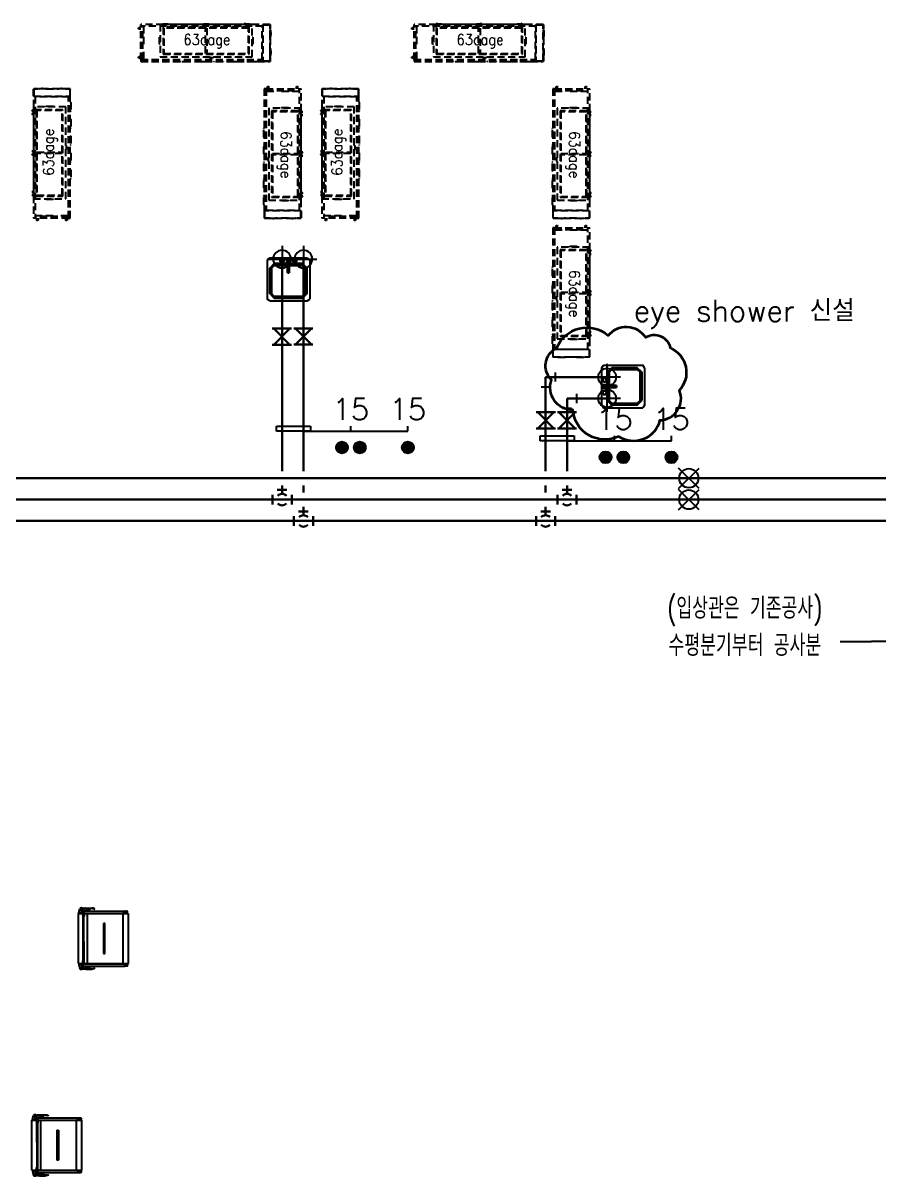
# Model space of a CAD drawing. Header units: millimetres. Extents: x 98929 to 11941380, y 952 to 54154.
# Drawn here: x 249030 to 261045, y 36515 to 52696 of the extents above; entities that cross this region are included whole.
import ezdxf
from ezdxf.enums import TextEntityAlignment as Align

# ---------------------------------------------------------------- set-up
doc = ezdxf.new("R2010")
doc.units = ezdxf.units.MM
for name, pattern in [('DASHED', [0.75, 0.5, -0.25]), ('HIDDEN', [0.375, 0.25, -0.125]), ('PHANTOM', [63.5, 31.75, -6.35, 6.35, -6.35, 6.35, -6.35])]:
    doc.linetypes.add(name, pattern=pattern)
for name, color, linetype, lineweight in [('-급수', 3, 'Continuous', 30), ('-급탕', 2, 'Continuous', 30), ('-환탕', 4, 'Continuous', 30)]:
    doc.layers.add(name, color=color, linetype=linetype, lineweight=lineweight)
for name, color, linetype in [('1', 1, 'Continuous'), ('5TXT', 7, 'Continuous'), ('ex', 1, 'Continuous'), ('IVC-SPF', 1, 'Continuous'), ('pipe', 3, 'Continuous'), ('VENT', 7, 'HIDDEN'), ('Y', 2, 'Continuous'), ('빌트인', 8, 'Continuous')]:
    doc.layers.add(name, color=color, linetype=linetype)
doc.styles.add('굴림', font='simple.shx', dxfattribs={"bigfont": 'whgtxt.shx'})
doc.styles.add('으뜸체', font='simplex.shx', dxfattribs={"bigfont": 'whgtxt.shx'})

# ---------------------------------------------------------------- blocks, each defined once
blk = doc.blocks.new('SINK2')
at = {"layer": '빌트인'}
for p, q in [((-262, 600), (-300, 575)), ((-300, 25), (-300, 575)), ((-262, 600), (262, 600)), ((-198, 562), (-262, 498)), ((-262, 498), (-198, 562)), ((-262, 498), (-262, 140)), ((-262, 498), (-262, 140)), ((-236, 498), (-262, 498)), ((-236, 498), (-262, 498)), ((-236, 498), (-198, 536)), ((-198, 536), (-236, 498)), ((-236, 140), (-236, 498)), ((-236, 140), (-236, 498)), ((198, 562), (-198, 562)), ((-198, 562), (198, 562)), ((-198, 536), (-198, 562)), ((-198, 536), (-198, 562)), ((-198, 536), (198, 536)), ((198, 536), (-198, 536)), ((262, 498), (198, 562)), ((198, 562), (198, 536)), ((262, 498), (198, 562)), ((198, 536), (198, 562)), ((236, 498), (198, 536)), ((198, 536), (236, 498)), ((236, 140), (236, 498)), ((236, 498), (262, 498)), ((236, 140), (236, 498)), ((236, 498), (262, 498)), ((262, 600), (300, 575)), ((262, 498), (262, 140)), ((262, 498), (262, 140)), ((300, 25), (300, 575)), ((-13, 204), (-13, 89)), ((13, 204), (-13, 204)), ((-13, 204), (-13, 102)), ((13, 204), (-13, 204)), ((-13, 204), (13, 204)), ((13, 204), (-13, 204)), ((-13, 204), (-13, 102)), ((-13, 89), (-13, 204)), ((13, 89), (13, 204)), ((13, 102), (13, 204)), ((13, 204), (13, 102)), ((13, 89), (13, 204)), ((-262, 0), (-300, 25)), ((-262, 140), (-198, 76)), ((-262, 140), (-236, 140)), ((-198, 76), (-262, 140)), ((-262, 140), (-236, 140)), ((262, 0), (-262, 0)), ((-198, 102), (-236, 140)), ((-236, 140), (-198, 102)), ((198, 102), (-198, 102)), ((-198, 102), (198, 102)), ((-198, 76), (-198, 102)), ((-198, 102), (-198, 76)), ((-198, 76), (198, 76)), ((198, 76), (-198, 76)), ((-114, 45), (-115, 38)), ((-115, 38), (-114, 45)), ((-114, 45), (-115, 38)), ((-115, 38), (-114, 45)), ((-115, 38), (-114, 32)), ((-114, 32), (-115, 38)), ((-115, 38), (-114, 32)), ((-114, 32), (-115, 38)), ((-111, 51), (-114, 45)), ((-114, 45), (-111, 51)), ((-111, 51), (-114, 45)), ((-114, 45), (-111, 51)), ((-114, 32), (-111, 25)), ((-111, 25), (-114, 32)), ((-114, 32), (-111, 25)), ((-111, 25), (-114, 32)), ((-107, 56), (-111, 51)), ((-111, 51), (-107, 56)), ((-107, 56), (-111, 51)), ((-111, 51), (-107, 56)), ((-111, 25), (-107, 20)), ((-107, 20), (-111, 25)), ((-111, 25), (-107, 20)), ((-107, 20), (-111, 25)), ((-102, 60), (-107, 56)), ((-107, 56), (-102, 60)), ((-102, 60), (-107, 56)), ((-107, 56), (-102, 60)), ((-107, 20), (-102, 16)), ((-102, 16), (-107, 20)), ((-107, 20), (-102, 16)), ((-102, 16), (-107, 20)), ((-96, 63), (-102, 60)), ((-102, 60), (-96, 63)), ((-96, 63), (-102, 60)), ((-102, 60), (-96, 63)), ((-102, 16), (-96, 14)), ((-96, 14), (-102, 16)), ((-102, 16), (-96, 14)), ((-96, 14), (-102, 16)), ((-89, 64), (-96, 63)), ((-96, 63), (-89, 64)), ((-89, 64), (-96, 63)), ((-96, 63), (-89, 64)), ((-96, 14), (-89, 13)), ((-89, 13), (-96, 14)), ((-96, 14), (-89, 13)), ((-89, 13), (-96, 14)), ((-82, 63), (-89, 64)), ((-82, 63), (-89, 64)), ((-89, 64), (-82, 63)), ((-82, 63), (-89, 64)), ((-89, 13), (-82, 14)), ((-82, 14), (-89, 13)), ((-89, 13), (-82, 14)), ((-82, 14), (-89, 13)), ((-76, 60), (-82, 63)), ((-82, 63), (-76, 60)), ((-76, 60), (-82, 63)), ((-82, 63), (-76, 60)), ((-82, 14), (-76, 16)), ((-76, 16), (-82, 14)), ((-82, 14), (-76, 16)), ((-76, 16), (-82, 14)), ((-71, 56), (-76, 60)), ((-76, 60), (-71, 56)), ((-71, 56), (-76, 60)), ((-76, 60), (-71, 56)), ((-76, 16), (-71, 20)), ((-71, 20), (-76, 16)), ((-76, 16), (-71, 20)), ((-71, 20), (-76, 16)), ((-67, 51), (-71, 56)), ((-71, 56), (-67, 51)), ((-67, 51), (-71, 56)), ((-71, 56), (-67, 51)), ((-71, 20), (-67, 25)), ((-67, 25), (-71, 20)), ((-71, 20), (-67, 25)), ((-67, 25), (-71, 20)), ((-64, 45), (-67, 51)), ((-67, 51), (-64, 45)), ((-64, 45), (-67, 51)), ((-67, 51), (-64, 45)), ((-67, 25), (-64, 32)), ((-64, 32), (-67, 25)), ((-67, 25), (-64, 32)), ((-64, 32), (-67, 25)), ((-64, 38), (-64, 45)), ((-64, 45), (-64, 38)), ((-64, 38), (-64, 45)), ((-64, 45), (-64, 38)), ((-64, 32), (-64, 38)), ((-64, 38), (-64, 32)), ((-64, 32), (-64, 38)), ((-64, 38), (-64, 32)), ((-13, 64), (-25, 76)), ((-25, 76), (25, 76)), ((-25, 76), (-13, 64)), ((-25, 13), (-25, 76)), ((-13, 25), (-25, 13)), ((-13, 25), (-25, 13)), ((25, 13), (-25, 13)), ((13, 102), (-13, 102)), ((-13, 102), (13, 102)), ((-13, 64), (-13, 102)), ((-13, 102), (-13, 89)), ((-13, 102), (-13, 89)), ((-13, 64), (-13, 102)), ((-13, 89), (13, 89)), ((-13, 89), (13, 89)), ((-13, 25), (-13, 89)), ((-13, 89), (-13, 25)), ((13, 64), (-13, 64)), ((13, 64), (-13, 64)), ((-13, 25), (-13, 64)), ((13, 25), (-13, 25)), ((13, 25), (-13, 25)), ((13, 102), (13, 64)), ((13, 89), (13, 102)), ((13, 102), (13, 64)), ((13, 102), (13, 89)), ((13, 89), (13, 25)), ((13, 89), (13, 25)), ((25, 76), (13, 64)), ((13, 64), (25, 76)), ((13, 25), (13, 64)), ((13, 25), (25, 13)), ((13, 25), (25, 13)), ((25, 76), (25, 13)), ((67, 51), (64, 45)), ((64, 45), (67, 51)), ((67, 51), (64, 45)), ((64, 45), (67, 51)), ((64, 38), (64, 45)), ((64, 45), (64, 38)), ((64, 38), (64, 45)), ((64, 45), (64, 38)), ((64, 38), (64, 32)), ((64, 32), (64, 38)), ((64, 38), (64, 32)), ((64, 32), (64, 38)), ((64, 32), (67, 25)), ((67, 25), (64, 32)), ((64, 32), (67, 25)), ((67, 25), (64, 32)), ((71, 56), (67, 51)), ((67, 51), (71, 56)), ((71, 56), (67, 51)), ((67, 51), (71, 56)), ((67, 25), (71, 20)), ((71, 20), (67, 25)), ((67, 25), (71, 20)), ((71, 20), (67, 25)), ((76, 60), (71, 56)), ((71, 56), (76, 60)), ((76, 60), (71, 56)), ((71, 56), (76, 60)), ((71, 20), (76, 16)), ((76, 16), (71, 20)), ((71, 20), (76, 16)), ((76, 16), (71, 20)), ((82, 63), (76, 60)), ((76, 60), (82, 63)), ((82, 63), (76, 60)), ((76, 60), (82, 63)), ((76, 16), (82, 14)), ((82, 14), (76, 16)), ((76, 16), (82, 14)), ((82, 14), (76, 16)), ((89, 64), (82, 63)), ((82, 63), (89, 64)), ((89, 64), (82, 63)), ((82, 63), (89, 64)), ((82, 14), (89, 13)), ((89, 13), (82, 14)), ((82, 14), (89, 13)), ((89, 13), (82, 14)), ((96, 63), (89, 64)), ((89, 64), (96, 63)), ((96, 63), (89, 64)), ((89, 64), (96, 63)), ((89, 13), (96, 14)), ((96, 14), (89, 13)), ((89, 13), (96, 14)), ((96, 14), (89, 13)), ((102, 60), (96, 63)), ((96, 63), (102, 60)), ((102, 60), (96, 63)), ((96, 63), (102, 60)), ((96, 14), (102, 16)), ((102, 16), (96, 14)), ((96, 14), (102, 16)), ((102, 16), (96, 14)), ((107, 56), (102, 60)), ((102, 60), (107, 56)), ((107, 56), (102, 60)), ((102, 60), (107, 56)), ((102, 16), (107, 20)), ((107, 20), (102, 16)), ((102, 16), (107, 20)), ((107, 20), (102, 16)), ((111, 51), (107, 56)), ((107, 56), (111, 51)), ((111, 51), (107, 56)), ((107, 56), (111, 51)), ((107, 20), (111, 25)), ((111, 25), (107, 20)), ((107, 20), (111, 25)), ((111, 25), (107, 20)), ((114, 45), (111, 51)), ((111, 51), (114, 45)), ((114, 45), (111, 51)), ((111, 51), (114, 45)), ((111, 25), (114, 32)), ((114, 32), (111, 25)), ((111, 25), (114, 32)), ((114, 32), (111, 25)), ((115, 38), (114, 45)), ((114, 45), (115, 38)), ((115, 38), (114, 45)), ((114, 45), (115, 38)), ((114, 32), (115, 38)), ((115, 38), (114, 32)), ((114, 32), (115, 38)), ((115, 38), (114, 32)), ((198, 76), (262, 140)), ((236, 140), (198, 102)), ((262, 140), (198, 76)), ((198, 102), (236, 140)), ((198, 102), (198, 76)), ((198, 102), (198, 76)), ((262, 140), (236, 140)), ((236, 140), (262, 140)), ((262, 0), (300, 25))]:
    blk.add_line(p, q, dxfattribs=at)
blk = doc.blocks.new('IVC-S70')
at = {"layer": '빌트인', "linetype": 'DASHED', "ltscale": 200}
for p, q in [((-909, 221), (-908, 221)), ((-909, 221), (-909, 161)), ((-908, 222), (-907, 222)), ((-908, -285), (-908, 222)), ((-907, 222), (-908, 222)), ((-907, 228), (905, 228)), ((-907, 225), (-907, 228)), ((-907, 225), (-907, 222)), ((-805, 225), (-907, 225)), ((-907, 223), (-806, 223)), ((-907, 223), (-907, 222)), ((-907, 222), (-907, 222)), ((-809, 222), (-905, 222)), ((-807, 225), (-807, 223)), ((-806, 223), (-806, 222)), ((-806, 222), (-805, 222)), ((-805, 222), (-806, 222)), ((-805, 222), (-805, 225)), ((-805, 222), (-805, -285)), ((-805, 202), (905, 202)), ((-797, -265), (-797, 202)), ((-655, 228), (635, 228)), ((-655, -228), (-655, 228)), ((-615, -188), (-615, 188)), ((-615, 188), (595, 188)), ((-605, 248), (-603, 248)), ((-605, 228), (-605, 248)), ((-555, 228), (-605, 228)), ((-605, -178), (-605, 178)), ((-605, 178), (585, 178)), ((-603, 248), (-603, 230)), ((-603, 230), (-557, 230)), ((-557, 248), (-555, 248)), ((-557, 230), (-557, 248)), ((-555, 248), (-555, 228)), ((-35, 248), (-33, 248)), ((-35, 228), (-35, 248)), ((15, 228), (-35, 228)), ((-33, 248), (-33, 230)), ((-33, 230), (13, 230)), ((-20, 178), (-20, -178)), ((0, -178), (0, 178)), ((13, 248), (15, 248)), ((13, 230), (13, 248)), ((15, 248), (15, 228)), ((535, 248), (537, 248)), ((535, 228), (535, 248)), ((585, 228), (535, 228)), ((537, 248), (537, 230)), ((537, 230), (583, 230)), ((583, 230), (583, 248)), ((583, 248), (585, 248)), ((585, 248), (585, 228)), ((585, 178), (585, -178)), ((595, 188), (595, -188)), ((635, 228), (635, -228)), ((870, 202), (870, -55)), ((880, -265), (880, 202)), ((905, 202), (905, 228)), ((905, -265), (905, 202)), ((905, 182), (933, 182)), ((938, 167), (938, 177)), ((-910, 44), (-910, 161)), ((-908, 161), (-910, 161)), ((-910, 54), (-910, 151)), ((-910, 151), (-910, 151)), ((-910, 54), (-910, 54)), ((-910, 44), (-908, 44)), ((-909, 44), (-909, -132)), ((-665, 51), (-665, -51)), ((-655, 51), (-665, 51)), ((645, 51), (635, 51)), ((645, -51), (645, 51)), ((905, 162), (933, 162)), ((-910, -221), (-910, -104)), ((-908, -104), (-910, -104)), ((-910, -211), (-910, -114)), ((-910, -114), (-910, -114)), ((-665, -51), (-655, -51)), ((635, -51), (645, -51)), ((870, -157), (870, -265)), ((-910, -211), (-910, -211)), ((-910, -221), (-908, -221)), ((-909, -221), (-909, -286)), ((-909, -286), (-908, -286)), ((-908, -285), (-907, -285)), ((-908, -285), (-908, -286)), ((-908, -287), (-908, -286)), ((-908, -286), (-907, -286)), ((-908, -287), (-907, -287)), ((-907, -286), (-907, -285)), ((-907, -286), (-907, -286)), ((-907, -286), (-907, -288)), ((-905, -286), (-907, -286)), ((-907, -288), (-907, -291)), ((-805, -288), (-907, -288)), ((-580, -291), (-907, -291)), ((-905, -286), (-809, -286)), ((-806, -286), (-809, -286)), ((-807, -286), (-807, -288)), ((-806, -286), (-806, -285)), ((-805, -285), (-806, -285)), ((-806, -286), (-806, -285)), ((-806, -286), (-805, -286)), ((-580, -265), (-805, -265)), ((-805, -285), (-805, -288)), ((-718, -296), (-600, -296)), ((-718, -296), (-600, -296)), ((-718, -296), (-599, -296)), ((-718, -296), (-599, -296)), ((635, -228), (-655, -228)), ((595, -188), (-615, -188)), ((585, -178), (-605, -178)), ((905, -265), (-580, -265)), ((905, -291), (-580, -291)), ((-481, -296), (-361, -296)), ((-481, -296), (-361, -296)), ((-244, -296), (-124, -296)), ((-244, -296), (-124, -296)), ((-113, -228), (-113, -238)), ((-56, -238), (-113, -238)), ((-56, -238), (-56, -228)), ((-6, -296), (113, -296)), ((-6, -296), (113, -296)), ((231, -296), (350, -296)), ((231, -296), (350, -296)), ((905, -225), (933, -225)), ((905, -245), (933, -245)), ((905, -265), (905, -291)), ((938, -240), (938, -230))]:
    blk.add_line(p, q, dxfattribs=at)
for centre, radius, start, end in [((-905, 220), 2, 147.4808, 154.9288), ((933, 177), 5, 0, 90), ((933, 167), 5, 270, 0), ((-905, -284), 2, 207.8925, 209.1843), ((-905, -284), 2, 222.132, 270), ((-718, -288), 7.5, 199.1756, 270), ((-718, -288), 7.4, 199.445, 270), ((-718, -288), 7.5, 199.1756, 270), ((-718, -288), 7.4, 199.445, 270), ((-599, -288), 7.5, 270, 340.8244), ((-599, -288), 7.4, 270, 340.555), ((-481, -288), 7.5, 199.1756, 270), ((-481, -288), 7.4, 199.445, 270), ((-361, -288), 7.5, 270, 340.8244), ((-361, -288), 7.4, 270, 340.555), ((-244, -288), 7.5, 199.1756, 270), ((-244, -288), 7.4, 199.445, 270), ((-124, -288), 7.5, 270, 340.8244), ((-124, -288), 7.4, 270, 340.555), ((-6, -288), 7.5, 199.1756, 270), ((-6, -288), 7.4, 199.445, 270), ((113, -288), 7.5, 270, 340.8244), ((113, -288), 7.4, 270, 340.555), ((231, -288), 7.5, 199.1756, 270), ((231, -288), 7.4, 199.445, 270), ((350, -288), 7.5, 270, 340.8244), ((350, -288), 7.4, 270, 340.555), ((933, -230), 5, 0, 90), ((933, -240), 5, 270, 0)]:
    blk.add_arc(centre, radius, start, end, dxfattribs=at)
for points, knots in [([(-906, 221), (-906, 221), (-907, 221), (-907, 221), (-907, 221), (-908, 221), (-908, 221), (-908, 221), (-908, 222), (-908, 222)], [0, 0, 0, 0, 0.25, 0.25, 0.5, 0.5, 0.75, 0.75, 1, 1, 1, 1]), ([(-907, 223), (-907, 223), (-907, 223), (-907, 222), (-907, 222), (-906, 222), (-906, 222), (-906, 221), (-906, 221), (-906, 221)], [0, 0, 0, 0, 0.25, 0.25, 0.5, 0.5, 0.75, 0.75, 1, 1, 1, 1]), ([(-907, 222), (-907, 222), (-907, 222), (-907, 222), (-907, 221), (-906, 221), (-906, 221), (-906, 221), (-906, 221), (-906, 221)], [0, 0, 0, 0, 0.25, 0.25, 0.5, 0.5, 0.75, 0.75, 1, 1, 1, 1]), ([(-807, 221), (-807, 221), (-807, 221), (-807, 222), (-807, 222), (-806, 222), (-806, 222), (-806, 223), (-806, 223), (-806, 223)], [0, 0, 0, 0, 0.25, 0.25, 0.5, 0.5, 0.75, 0.75, 1, 1, 1, 1]), ([(-807, 221), (-807, 221), (-807, 221), (-807, 221), (-807, 221), (-806, 221), (-806, 222), (-806, 222), (-806, 222), (-806, 222)], [0, 0, 0, 0, 0.25, 0.25, 0.5, 0.5, 0.75, 0.75, 1, 1, 1, 1]), ([(-806, 222), (-806, 222), (-806, 221), (-806, 221), (-806, 221), (-806, 221), (-807, 221), (-807, 221), (-807, 221), (-807, 221)], [0, 0, 0, 0, 0.25, 0.25, 0.5, 0.5, 0.75, 0.75, 1, 1, 1, 1]), ([(-805, 222), (-805, 222), (-805, 221), (-805, 221), (-805, 221), (-806, 221), (-806, 221), (-807, 221), (-807, 221), (-807, 221)], [0, 0, 0, 0, 0.25, 0.25, 0.5, 0.5, 0.75, 0.75, 1, 1, 1, 1]), ([(-910, 151), (-911, 150), (-912, 148), (-913, 144), (-915, 139), (-915, 133), (-916, 124), (-916, 114), (-917, 107), (-917, 102)], [0, 0, 0, 0, 0.06656, 0.148336, 0.245879, 0.367331, 0.543547, 0.754398, 1, 1, 1, 1]), ([(-917, 102), (-917, 97), (-916, 88), (-916, 76), (-915, 67), (-914, 61), (-913, 57), (-911, 55), (-911, 54), (-910, 54)], [0, 0, 0, 0, 0.306371, 0.556522, 0.750806, 0.848907, 0.923816, 0.967508, 1, 1, 1, 1]), ([(-910, -114), (-911, -115), (-912, -117), (-913, -121), (-915, -126), (-915, -132), (-916, -141), (-916, -151), (-917, -158), (-917, -163)], [0, 0, 0, 0, 0.06656, 0.148336, 0.245879, 0.367331, 0.543547, 0.754398, 1, 1, 1, 1]), ([(-917, -163), (-917, -168), (-916, -177), (-916, -190), (-915, -198), (-914, -204), (-913, -208), (-911, -210), (-911, -211), (-910, -211)], [0, 0, 0, 0, 0.306371, 0.556522, 0.750806, 0.848907, 0.923816, 0.967508, 1, 1, 1, 1]), ([(-908, -285), (-908, -284), (-908, -284), (-908, -284), (-908, -284), (-907, -284), (-907, -284), (-907, -284), (-906, -284), (-906, -284)], [0, 0, 0, 0, 0.25, 0.25, 0.5, 0.5, 0.75, 0.75, 1, 1, 1, 1]), ([(-907, -285), (-907, -285), (-907, -285), (-908, -285), (-908, -285), (-908, -285), (-908, -285), (-908, -285), (-908, -285), (-908, -286)], [0, 0, 0, 0, 0.25, 0.25, 0.5, 0.5, 0.75, 0.75, 1, 1, 1, 1]), ([(-908, -286), (-908, -286), (-908, -286), (-908, -285), (-908, -285), (-907, -285), (-907, -285), (-907, -285), (-907, -285), (-907, -285)], [0, 0, 0, 0, 0.25, 0.25, 0.5, 0.5, 0.75, 0.75, 1, 1, 1, 1]), ([(-906, -284), (-906, -284), (-906, -284), (-906, -284), (-906, -284), (-907, -284), (-907, -284), (-907, -285), (-907, -285), (-907, -285)], [0, 0, 0, 0, 0.25, 0.25, 0.5, 0.5, 0.75, 0.75, 1, 1, 1, 1]), ([(-906, -284), (-906, -284), (-906, -284), (-906, -285), (-906, -285), (-907, -285), (-907, -285), (-907, -286), (-907, -286), (-907, -286)], [0, 0, 0, 0, 0.25, 0.25, 0.5, 0.5, 0.75, 0.75, 1, 1, 1, 1]), ([(-907, -285), (-907, -284), (-907, -284), (-907, -284), (-907, -284), (-907, -284), (-907, -284), (-906, -284), (-906, -284), (-906, -284)], [0, 0, 0, 0, 0.25, 0.25, 0.5, 0.5, 0.75, 0.75, 1, 1, 1, 1]), ([(-806, -285), (-806, -285), (-806, -285), (-806, -284), (-806, -284), (-807, -284), (-807, -284), (-807, -284), (-807, -284), (-807, -284)], [0, 0, 0, 0, 0.25, 0.25, 0.5, 0.5, 0.75, 0.75, 1, 1, 1, 1]), ([(-806, -286), (-806, -286), (-806, -286), (-806, -285), (-806, -285), (-807, -285), (-807, -285), (-807, -284), (-807, -284), (-807, -284)], [0, 0, 0, 0, 0.25, 0.25, 0.5, 0.5, 0.75, 0.75, 1, 1, 1, 1]), ([(-807, -284), (-807, -284), (-807, -284), (-807, -284), (-806, -284), (-806, -284), (-806, -284), (-806, -284), (-806, -284), (-806, -285)], [0, 0, 0, 0, 0.25, 0.25, 0.5, 0.5, 0.75, 0.75, 1, 1, 1, 1]), ([(-807, -284), (-807, -284), (-807, -284), (-806, -284), (-806, -284), (-805, -284), (-805, -284), (-805, -284), (-805, -284), (-805, -285)], [0, 0, 0, 0, 0.25, 0.25, 0.5, 0.5, 0.75, 0.75, 1, 1, 1, 1])]:
    blk.add_open_spline(points, degree=3, knots=knots, dxfattribs=at)
blk = doc.blocks.new('pb03')
at = {"layer": '빌트인', "color": 1}
for p, q in [((-352, 350), (348, 350)), ((-352, 350), (-352, -350)), ((-346, 363), (-329, 424)), ((-346, 362), (-300, 362)), ((-346, 351), (-346, 362)), ((-346, 351), (-300, 351)), ((-338, 359), (-341, 362)), ((-338, 359), (-334, 359)), ((-338, 351), (-338, 359)), ((-336, 348), (-336, 365)), ((-334, 359), (-332, 362)), ((-334, 351), (-334, 359)), ((-323, 431), (-307, 431)), ((-318, 351), (-318, 362)), ((-311, 359), (-314, 362)), ((-311, 359), (-307, 359)), ((-311, 351), (-311, 359)), ((-309, 348), (-309, 365)), ((-307, 362), (-307, 431)), ((-307, 416), (-307, 430)), ((-307, 371), (-302, 371)), ((-307, 359), (-304, 362)), ((-307, 351), (-307, 359)), ((-306, 431), (-305, 431)), ((-306, 415), (-296, 415)), ((-304, 431), (-293, 424)), ((-302, 371), (-302, 415)), ((-300, 351), (-300, 362)), ((-286, 413), (-298, 413)), ((-298, 413), (-298, 409)), ((-289, 350), (-289, 312)), ((-289, 312), (-270, 350)), ((-289, 350), (-270, 312)), ((-286, 388), (-286, 416)), ((-286, 398), (-286, 398)), ((-286, 388), (-195, 388)), ((-286, 385), (300, 385)), ((-286, 353), (-286, 385)), ((-286, 385), (-286, 352)), ((-273, 367), (-286, 367)), ((-285, 358), (-286, 357)), ((-285, 358), (-286, 358)), ((-285, 352), (-286, 352)), ((-285, 365), (-275, 365)), ((-285, 351), (-285, 365)), ((-285, 363), (-285, 363)), ((-285, 361), (-285, 361)), ((-285, 357), (-285, 357)), ((-285, 354), (-285, 353)), ((-285, 354), (-285, 354)), ((-285, 354), (-285, 353)), ((-275, 351), (-285, 351)), ((-284, 351), (-285, 351)), ((-285, 351), (-285, 350)), ((-285, 351), (-285, 351)), ((-285, 350), (-266, 350)), ((-284, 363), (-284, 363)), ((-285, 360), (-285, 360)), ((-284, 355), (-284, 355)), ((-284, 351), (-284, 350)), ((-282, 365), (-283, 365)), ((-283, 365), (-283, 365)), ((-282, 360), (-283, 361)), ((-283, 361), (-283, 360)), ((-282, 360), (-283, 360)), ((-283, 360), (-283, 360)), ((-283, 353), (-283, 353)), ((-283, 351), (-283, 351)), ((-282, 364), (-282, 364)), ((-282, 360), (-282, 360)), ((-281, 365), (-281, 365)), ((-281, 363), (-281, 363)), ((-281, 360), (-281, 360)), ((-281, 357), (-281, 357)), ((-281, 357), (-281, 357)), ((-281, 355), (-281, 354)), ((-281, 355), (-281, 354)), ((-281, 355), (-281, 355)), ((-281, 354), (-281, 354)), ((-281, 351), (-281, 351)), ((-280, 364), (-280, 364)), ((-280, 364), (-280, 364)), ((-280, 364), (-280, 364)), ((-280, 364), (-280, 364)), ((-280, 361), (-280, 361)), ((-280, 358), (-280, 358)), ((-280, 354), (-280, 354)), ((-280, 352), (-280, 352)), ((-279, 361), (-279, 361)), ((-279, 357), (-279, 357)), ((-279, 357), (-279, 357)), ((-279, 357), (-279, 357)), ((-279, 355), (-279, 355)), ((-279, 310), (-279, 354)), ((-278, 360), (-278, 360)), ((-278, 354), (-278, 354)), ((-278, 351), (-278, 351)), ((-277, 426), (-204, 426)), ((-277, 357), (-277, 356)), ((-277, 357), (-277, 357)), ((-277, 357), (-277, 356)), ((-277, 357), (-277, 357)), ((-276, 365), (-276, 365)), ((-276, 364), (-276, 364)), ((-276, 364), (-276, 364)), ((-276, 361), (-276, 361)), ((-276, 361), (-276, 361)), ((-276, 358), (-276, 358)), ((-276, 355), (-276, 355)), ((-276, 351), (-276, 351)), ((-275, 365), (-275, 351)), ((-275, 363), (-275, 363)), ((-275, 363), (-275, 363)), ((-275, 358), (-275, 358)), ((-273, 352), (-273, 367)), ((-270, 350), (-270, 312)), ((-264, 396), (-217, 396)), ((-263, 352), (275, 352)), ((-258, 394), (-260, 396)), ((-258, 388), (-258, 394)), ((-258, 394), (-254, 394)), ((-256, 385), (-256, 398)), ((-254, 394), (-252, 396)), ((-254, 388), (-254, 394)), ((-246, 428), (-163, 428)), ((-242, 421), (-234, 421)), ((-238, 425), (-238, 417)), ((-227, 350), (-227, -350)), ((-224, 394), (-226, 396)), ((-224, 388), (-224, 394)), ((-224, 394), (-220, 394)), ((-222, 385), (-222, 398)), ((-220, 394), (-218, 396)), ((-220, 388), (-220, 394)), ((-216, 416), (-204, 416)), ((-210, 422), (-210, 410)), ((-195, 388), (-195, 416)), ((-146, 421), (-131, 418)), ((-131, 418), (-126, 417)), ((-125, 418), (-125, 419)), ((273, 350), (273, -350)), ((287, 367), (300, 367)), ((287, 352), (287, 367)), ((299, 365), (289, 365)), ((289, 365), (289, 351)), ((289, 365), (289, 365)), ((289, 364), (289, 363)), ((289, 363), (289, 363)), ((289, 358), (289, 358)), ((289, 351), (299, 351)), ((290, 365), (290, 365)), ((290, 364), (290, 364)), ((290, 361), (290, 361)), ((290, 361), (290, 361)), ((290, 358), (290, 358)), ((290, 357), (291, 357)), ((290, 357), (291, 357)), ((290, 355), (290, 355)), ((290, 352), (290, 352)), ((291, 360), (291, 360)), ((291, 358), (291, 358)), ((291, 357), (291, 357)), ((291, 354), (291, 354)), ((292, 361), (292, 361)), ((292, 357), (293, 357)), ((292, 357), (293, 357)), ((292, 351), (292, 351)), ((293, 364), (294, 365)), ((293, 364), (294, 364)), ((293, 361), (293, 361)), ((293, 358), (293, 358)), ((293, 357), (293, 357)), ((293, 355), (293, 355)), ((294, 365), (294, 364)), ((294, 365), (294, 365)), ((294, 364), (294, 364)), ((294, 364), (294, 364)), ((294, 355), (295, 354)), ((294, 355), (295, 355)), ((294, 354), (294, 354)), ((294, 352), (294, 352)), ((295, 361), (295, 361)), ((295, 360), (295, 360)), ((295, 357), (295, 357)), ((295, 357), (295, 357)), ((295, 355), (295, 354)), ((295, 354), (295, 354)), ((295, 351), (295, 351)), ((296, 365), (296, 365)), ((296, 365), (296, 365)), ((296, 364), (296, 364)), ((296, 361), (297, 360)), ((296, 361), (296, 361)), ((296, 361), (297, 360)), ((296, 360), (296, 360)), ((297, 354), (297, 354)), ((297, 352), (297, 352)), ((298, 364), (298, 364)), ((298, 361), (298, 361)), ((298, 360), (298, 360)), ((298, 355), (298, 355)), ((298, 354), (299, 354)), ((298, 354), (299, 354)), ((298, 351), (298, 351)), ((298, 351), (298, 351)), ((298, 351), (298, 351)), ((299, 351), (299, 365)), ((299, 363), (299, 363)), ((299, 358), (299, 358)), ((299, 358), (299, 358)), ((299, 357), (299, 357)), ((299, 354), (299, 354)), ((299, 352), (300, 352)), ((299, 352), (299, 352)), ((300, 385), (300, 352)), ((301, 368), (301, 382)), ((309, 377), (301, 377)), ((317, 375), (301, 375)), ((309, 373), (301, 373)), ((304, 384), (330, 384)), ((304, 366), (330, 366)), ((309, 363), (309, 387)), ((309, 377), (311, 380)), ((309, 373), (309, 377)), ((309, 373), (311, 370)), ((311, 370), (311, 380)), ((316, 380), (311, 380)), ((316, 370), (311, 370)), ((316, 368), (316, 382)), ((316, 381), (316, 370)), ((316, 369), (316, 380)), ((328, 375), (319, 375)), ((320, 375), (320, 366)), ((320, 366), (320, 358)), ((320, 354), (320, 358)), ((323, 361), (336, 361)), ((323, 351), (336, 351)), ((325, 361), (325, 356)), ((325, 356), (334, 356)), ((327, 354), (325, 356)), ((327, 354), (332, 354)), ((327, 354), (327, 351)), ((329, 375), (331, 375)), ((330, 377), (330, 385)), ((330, 384), (330, 384)), ((330, 376), (330, 374)), ((330, 373), (330, 365)), ((330, 362), (330, 350)), ((332, 375), (340, 375)), ((332, 354), (334, 356)), ((332, 354), (332, 351)), ((334, 361), (334, 356)), ((339, 358), (339, 375)), ((339, 375), (339, 375)), ((339, 354), (339, 358)), ((348, 350), (348, -350)), ((-289, 312), (-270, 312)), ((-284, -312), (-284, 312)), ((-275, -312), (-275, 312)), ((0, 210), (0, -210)), ((19, 210), (0, 210)), ((19, 197), (0, 197)), ((3, 194), (3, -194)), ((15, 194), (3, 194)), ((9, 220), (9, -220)), ((15, -194), (15, 194)), ((19, -210), (19, 210)), ((-284, -40), (-284, -312)), ((-275, -40), (-275, -312)), ((-289, -312), (-270, -312)), ((-289, -312), (-270, -350)), ((-289, -350), (-270, -312)), ((-289, -350), (-289, -312)), ((-279, -310), (-279, -354)), ((-270, -350), (-270, -312)), ((0, -197), (19, -197)), ((0, -210), (19, -210)), ((3, -194), (15, -194)), ((-352, -350), (348, -350)), ((-346, -351), (-300, -351)), ((-346, -351), (-346, -362)), ((-346, -362), (-300, -362)), ((-346, -363), (-329, -424)), ((-338, -359), (-341, -362)), ((-338, -351), (-338, -359)), ((-338, -359), (-334, -359)), ((-336, -348), (-336, -365)), ((-334, -351), (-334, -359)), ((-334, -359), (-332, -362)), ((-323, -431), (-307, -431)), ((-318, -351), (-318, -362)), ((-311, -359), (-314, -362)), ((-311, -351), (-311, -359)), ((-311, -359), (-307, -359)), ((-309, -348), (-309, -365)), ((-307, -351), (-307, -359)), ((-307, -359), (-304, -362)), ((-307, -362), (-307, -431)), ((-307, -371), (-302, -371)), ((-307, -416), (-307, -430)), ((-306, -415), (-296, -415)), ((-306, -431), (-305, -431)), ((-304, -431), (-293, -424)), ((-302, -371), (-302, -415)), ((-300, -351), (-300, -362)), ((-298, -413), (-298, -409)), ((-286, -413), (-298, -413)), ((-286, -385), (-286, -352)), ((-285, -352), (-286, -352)), ((-273, -367), (-286, -367)), ((-286, -385), (300, -385)), ((-286, -388), (-195, -388)), ((-286, -388), (-286, -416)), ((-286, -398), (-286, -398)), ((-285, -350), (-266, -350)), ((-285, -350), (-266, -350)), ((-285, -351), (-285, -365)), ((-275, -351), (-285, -351)), ((-285, -351), (-285, -351)), ((-284, -354), (-285, -353)), ((-284, -354), (-285, -353)), ((-285, -358), (-285, -358)), ((-285, -358), (-285, -358)), ((-285, -363), (-285, -363)), ((-285, -365), (-275, -365)), ((-283, -351), (-284, -351)), ((-283, -351), (-284, -351)), ((-284, -351), (-284, -351)), ((-284, -354), (-284, -354)), ((-284, -355), (-284, -355)), ((-284, -357), (-284, -357)), ((-284, -360), (-284, -360)), ((-284, -361), (-284, -361)), ((-284, -364), (-284, -364)), ((-283, -352), (-283, -352)), ((-283, -353), (-283, -353)), ((-282, -361), (-282, -360)), ((-282, -361), (-282, -360)), ((-282, -360), (-282, -360)), ((-282, -361), (-282, -361)), ((-282, -365), (-282, -365)), ((-282, -365), (-282, -365)), ((-281, -351), (-281, -351)), ((-280, -355), (-281, -354)), ((-281, -355), (-281, -354)), ((-280, -355), (-281, -355)), ((-281, -360), (-281, -360)), ((-281, -364), (-281, -364)), ((-280, -354), (-280, -354)), ((-280, -357), (-280, -357)), ((-280, -357), (-280, -357)), ((-280, -361), (-280, -361)), ((-279, -364), (-280, -364)), ((-279, -364), (-280, -364)), ((-280, -364), (-280, -364)), ((-280, -364), (-280, -364)), ((-280, -365), (-280, -365)), ((-279, -352), (-279, -352)), ((-279, -354), (-279, -354)), ((-279, -355), (-279, -355)), ((-279, -358), (-279, -358)), ((-279, -361), (-279, -361)), ((-279, -364), (-279, -364)), ((-278, -351), (-278, -351)), ((-278, -357), (-278, -357)), ((-278, -357), (-278, -357)), ((-278, -357), (-278, -357)), ((-278, -361), (-278, -361)), ((-277, -354), (-277, -354)), ((-276, -357), (-277, -357)), ((-276, -357), (-277, -357)), ((-277, -357), (-277, -357)), ((-277, -358), (-277, -358)), ((-277, -360), (-277, -360)), ((-277, -426), (-204, -426)), ((-276, -352), (-276, -352)), ((-276, -355), (-276, -355)), ((-276, -358), (-276, -358)), ((-276, -361), (-276, -361)), ((-275, -365), (-275, -351)), ((-275, -361), (-275, -361)), ((-275, -364), (-275, -364)), ((-275, -365), (-275, -365)), ((-275, -365), (-275, -365)), ((-274, -358), (-274, -358)), ((-274, -363), (-274, -363)), ((-274, -363), (-274, -363)), ((-273, -352), (-273, -367)), ((-264, -396), (-217, -396)), ((-263, -352), (275, -352)), ((-258, -394), (-260, -396)), ((-258, -388), (-258, -394)), ((-258, -394), (-254, -394)), ((-256, -385), (-256, -398)), ((-254, -388), (-254, -394)), ((-254, -394), (-252, -396)), ((-246, -428), (-163, -428)), ((-242, -421), (-234, -421)), ((-238, -425), (-238, -417)), ((-224, -394), (-226, -396)), ((-224, -388), (-224, -394)), ((-224, -394), (-220, -394)), ((-222, -385), (-222, -398)), ((-220, -388), (-220, -394)), ((-220, -394), (-218, -396)), ((-216, -416), (-204, -416)), ((-210, -422), (-210, -410)), ((-195, -388), (-195, -416)), ((-146, -421), (-131, -418)), ((-131, -418), (-126, -417)), ((-125, -418), (-125, -419)), ((287, -352), (287, -367)), ((287, -367), (300, -367)), ((289, -365), (289, -351)), ((289, -351), (299, -351)), ((289, -358), (289, -358)), ((289, -363), (289, -363)), ((289, -363), (289, -363)), ((299, -365), (289, -365)), ((289, -365), (289, -365)), ((290, -352), (290, -352)), ((290, -355), (290, -355)), ((290, -357), (291, -357)), ((290, -357), (291, -357)), ((290, -358), (290, -358)), ((290, -361), (290, -361)), ((290, -361), (290, -361)), ((290, -364), (290, -364)), ((290, -365), (290, -365)), ((291, -354), (291, -354)), ((291, -357), (291, -357)), ((291, -358), (291, -358)), ((291, -360), (291, -360)), ((292, -351), (292, -351)), ((292, -357), (293, -357)), ((292, -357), (293, -357)), ((292, -361), (292, -361)), ((293, -355), (293, -355)), ((293, -357), (293, -357)), ((293, -358), (293, -358)), ((293, -361), (293, -361)), ((293, -364), (294, -364)), ((293, -364), (294, -364)), ((294, -352), (294, -352)), ((294, -355), (295, -354)), ((294, -354), (294, -354)), ((294, -355), (295, -355)), ((294, -364), (294, -364)), ((294, -364), (294, -364)), ((294, -364), (294, -364)), ((294, -365), (294, -365)), ((295, -351), (295, -351)), ((295, -355), (295, -354)), ((295, -354), (295, -354)), ((295, -357), (295, -357)), ((295, -357), (295, -357)), ((295, -360), (295, -360)), ((295, -361), (295, -361)), ((296, -361), (297, -360)), ((296, -361), (297, -360)), ((296, -360), (296, -360)), ((296, -361), (296, -361)), ((296, -364), (296, -364)), ((296, -365), (296, -365)), ((296, -365), (296, -365)), ((297, -352), (297, -352)), ((297, -353), (297, -353)), ((298, -351), (298, -351)), ((298, -351), (298, -351)), ((298, -351), (298, -351)), ((298, -354), (299, -353)), ((298, -354), (299, -354)), ((298, -355), (298, -355)), ((298, -360), (298, -360)), ((298, -361), (298, -361)), ((298, -364), (298, -364)), ((299, -351), (299, -365)), ((299, -351), (299, -351)), ((299, -352), (300, -352)), ((299, -354), (299, -353)), ((299, -357), (299, -357)), ((299, -358), (299, -358)), ((299, -358), (299, -358)), ((299, -363), (299, -363)), ((300, -385), (300, -352)), ((301, -368), (301, -382)), ((309, -373), (301, -373)), ((317, -375), (301, -375)), ((309, -377), (301, -377)), ((304, -366), (330, -366)), ((304, -384), (330, -384)), ((309, -363), (309, -387)), ((309, -373), (311, -370)), ((309, -373), (309, -377)), ((309, -377), (311, -380)), ((311, -370), (311, -380)), ((316, -370), (311, -370)), ((316, -380), (311, -380)), ((316, -368), (316, -382)), ((316, -369), (316, -380)), ((316, -381), (316, -370)), ((328, -375), (319, -375)), ((320, -354), (320, -358)), ((320, -366), (320, -358)), ((320, -375), (320, -366)), ((323, -351), (336, -351)), ((323, -361), (336, -361)), ((327, -354), (325, -356)), ((325, -356), (334, -356)), ((325, -361), (325, -356)), ((327, -354), (327, -351)), ((327, -354), (332, -354)), ((329, -375), (331, -375)), ((330, -362), (330, -350)), ((330, -373), (330, -365)), ((330, -376), (330, -374)), ((330, -377), (330, -385)), ((330, -384), (330, -384)), ((332, -354), (332, -351)), ((332, -354), (334, -356)), ((332, -375), (340, -375)), ((334, -361), (334, -356)), ((339, -354), (339, -358)), ((339, -358), (339, -375)), ((339, -375), (339, -375))]:
    blk.add_line(p, q, dxfattribs=at)
for centre, radius in [((-296, 420), 4.72), ((-238, 421), 2.83), ((-210, 416), 3.78), ((330, 375), 4.72), ((-296, -420), 4.72), ((-238, -421), 2.83), ((-210, -416), 3.78), ((330, -375), 4.72)]:
    blk.add_circle(centre, radius, dxfattribs=at)
for centre, radius, start, end in [((-345, 362), 0.944, 165.1906, 180), ((-320, 422), 9.44, 103.291, 165.1906), ((-306, 430), 0.944, 90, 180), ((-306, 416), 0.944, 180, 270), ((-305, 430), 0.944, 56.5746, 90), ((-296, 420), 6.13, 230.2849, 95.4886), ((-286, 409), 11.3, 180, 270), ((-277, 416), 9.44, 90, 180), ((-264, 383), 13.2, 90, 159.0752), ((-246, 426), 2.83, 90, 180), ((-217, 383), 13.2, 20.9248, 90), ((-204, 416), 9.44, 0, 90), ((-181, 407), 13.6, 98.0288, 183.2112), ((-165, 262), 159, 83.0055, 96.3938), ((-165, 337), 91.5, 64.1354, 88.469), ((-120, 419), 9.21, 194.6916, 212.6875), ((-127, 415), 0.944, 212.6875, 284.9003), ((-127, 417), 2.83, 284.9003, 43.7331), ((-126, 418), 0.944, 266.0665, 11.6237), ((-126, 418), 0.944, 11.6237, 64.4727), ((304, 382), 2.83, 90, 180), ((304, 368), 2.83, 180, 270), ((313, 382), 2.83, 0, 90), ((313, 368), 2.83, 270, 0), ((330, 375), 9.44, 90, 180), ((323, 358), 2.83, 90, 180), ((323, 354), 2.83, 180, 270), ((330, 375), 9.44, 0, 90), ((330, 375), 9.44, 270, 0), ((336, 358), 2.83, 0, 90), ((336, 354), 2.83, 270, 0), ((-345, -362), 0.944, 180, 194.8094), ((-320, -422), 9.44, 194.8094, 256.709), ((-306, -416), 0.944, 90, 180), ((-306, -430), 0.944, 180, 270), ((-305, -430), 0.944, 270, 303.4254), ((-296, -420), 6.13, 264.5114, 129.7151), ((-286, -409), 11.3, 90, 180), ((-277, -416), 9.44, 180, 270), ((-264, -383), 13.2, 200.9248, 270), ((-246, -426), 2.83, 180, 270), ((-217, -383), 13.2, 270, 339.0752), ((-204, -416), 9.44, 270, 0), ((-181, -407), 13.6, 176.7888, 261.9712), ((-165, -262), 159, 263.6062, 276.9945), ((-165, -337), 91.5, 271.531, 295.8646), ((-120, -419), 9.21, 147.3125, 165.3084), ((-127, -415), 0.944, 75.0997, 147.3125), ((-127, -417), 2.83, 316.2669, 75.0997), ((-126, -418), 0.944, 348.3763, 93.9335), ((-126, -418), 0.944, 295.5273, 348.3763), ((304, -368), 2.83, 90, 180), ((304, -382), 2.83, 180, 270), ((313, -368), 2.83, 0, 90), ((313, -382), 2.83, 270, 0), ((323, -354), 2.83, 90, 180), ((323, -358), 2.83, 180, 270), ((330, -375), 9.44, 180, 270), ((330, -375), 9.44, 0, 90), ((330, -375), 9.44, 270, 0), ((336, -354), 2.83, 0, 90), ((336, -358), 2.83, 270, 0)]:
    blk.add_arc(centre, radius, start, end, dxfattribs=at)
blk = doc.blocks.new('P1')
at = {"layer": '1', "color": 1, "linetype": 'Continuous'}
for p, q in [((0, -112.5), (0, 112.5)), ((112.5, 0), (-112.5, 0))]:
    blk.add_line(p, q, dxfattribs=at)
at = {"layer": 'pipe', "color": 2}
blk.add_circle((0, 0), 75, dxfattribs=at)
blk = doc.blocks.new('SF31T')
at = {"color": 2, "linetype": 'Continuous'}
for p, q in [((-0.75, 1.5), (0.75, 1.5)), ((1.5, 0.75), (1.5, -0.75)), ((-0.75, -1.5), (0.75, -1.5))]:
    blk.add_line(p, q, dxfattribs=at)
at = {"color": 0, "linetype": 'Continuous'}
for p, q in [((0, 1.5), (0, -1.5)), ((1.5, 0), (0.9, 0))]:
    blk.add_line(p, q, dxfattribs=at)
at = {"color": 2, "linetype": 'Continuous'}
for start, end in [(131.8103, 228.1897), (311.8103, 408.1897)]:
    blk.add_arc((0, 0), 0.9, start, end, dxfattribs=at)
for p in [(0, 1.5), (1.5, 0), (0, -1.5)]:
    blk.add_point(p, dxfattribs=at)
blk = doc.blocks.new('VALA01')
at = {"color": 2, "linetype": 'Continuous'}
for p, q in [((1.59, -1.59), (-1.59, 1.59)), ((-1.59, -1.59), (1.59, 1.59))]:
    blk.add_line(p, q, dxfattribs=at)
blk.add_circle((0, 0), 1.5, dxfattribs=at)
blk.add_point((0, 0), dxfattribs=at)
blk = doc.blocks.new('VALG01')
at = {"color": 3, "linetype": 'Continuous'}
for p, q in [((-1.25, 1.5), (-1.25, -1.5)), ((1.25, 1.5), (1.25, -1.5))]:
    blk.add_line(p, q, dxfattribs=at)
at = {"color": 2, "linetype": 'Continuous'}
for p, q in [((-1.25, -1.25), (1.25, 1.25)), ((-1.25, 1.25), (1.25, -1.25))]:
    blk.add_line(p, q, dxfattribs=at)
at = {"color": 3, "linetype": 'Continuous'}
for p in [(-1.25, 0), (1.25, 0)]:
    blk.add_point(p, dxfattribs=at)
blk = doc.blocks.new('A$C2A6351C6')
at = {"xscale": 49.99999999999999, "yscale": 49.99999999999999, "zscale": 49.99999999999999, "rotation": 180}
blk.add_blockref('VALG01', (62.5, 75), dxfattribs=at)

msp = doc.modelspace()

# ---------------------------------------------------------------- hatches: boundary and pattern name
at = {"layer": '5TXT'}
h = msp.add_hatch(color=7, dxfattribs=at)
h.dxf.hatch_style = 1
edge = h.paths.add_edge_path()
edge.add_arc((253507, 46739.4), 83.3, 540, 900, ccw=False)
h = msp.add_hatch(color=7, dxfattribs=at)
h.dxf.hatch_style = 1
edge = h.paths.add_edge_path()
edge.add_arc((253757, 46739.4), 83.3, 540, 900, ccw=False)
h = msp.add_hatch(color=7, dxfattribs=at)
h.dxf.hatch_style = 1
edge = h.paths.add_edge_path()
edge.add_arc((254432, 46739.4), 83.3, 540, 900, ccw=False)
h = msp.add_hatch(color=7, dxfattribs=at)
h.dxf.hatch_style = 1
edge = h.paths.add_edge_path()
edge.add_arc((257207.2, 46601.9), 83.3, 540, 900, ccw=False)
h = msp.add_hatch(color=7, dxfattribs=at)
h.dxf.hatch_style = 1
edge = h.paths.add_edge_path()
edge.add_arc((257457.2, 46601.9), 83.3, 540, 900, ccw=False)
h = msp.add_hatch(color=7, dxfattribs=at)
h.dxf.hatch_style = 1
edge = h.paths.add_edge_path()
edge.add_arc((258132.2, 46601.9), 83.3, 540, 900, ccw=False)

# ---------------------------------------------------------------- linework, layer by layer
at = {"layer": '-급수', "linetype": 'Continuous', "ltscale": 10}
for p, q in [((252965.5, 49383.6), (252965.5, 46407.8)), ((257229.6, 47727.7), (256365.7, 47727.7)), ((256365.7, 47727.7), (256365.7, 46407.8)), ((252965.5, 46207.8), (252965.5, 46107.8)), ((256365.7, 46207.8), (256365.7, 46107.8)), ((252965.5, 45907.8), (252965.5, 45788.8)), ((256365.7, 45907.8), (256365.7, 45788.8)), ((243825.8, 45707.8), (252875.5, 45707.8)), ((253055.5, 45707.8), (256275.7, 45707.8)), ((256455.7, 45707.8), (261566.4, 45707.8))]:
    msp.add_line(p, q, dxfattribs=at)
at = {"layer": '-급탕', "color": 4, "linetype": 'Continuous', "ltscale": 10}
for p, q in [((252665.5, 49383.6), (252665.5, 46407.8)), ((257229.6, 47427.7), (256665.7, 47427.7)), ((256665.7, 47427.7), (256665.7, 46407.8)), ((252665.5, 46207.8), (252665.5, 46088.8)), ((256665.7, 46207.8), (256665.7, 46088.8)), ((244075.8, 46007.8), (252575.5, 46007.8)), ((252755.5, 46007.8), (256575.7, 46007.8)), ((256755.7, 46007.8), (261866.4, 46007.8))]:
    msp.add_line(p, q, dxfattribs=at)
at = {"layer": '-환탕', "linetype": 'Continuous', "ltscale": 10}
msp.add_line((240944.6, 46307.8, -0.5), (262166.4, 46307.8, -0.5), dxfattribs=at)
at = {"color": 1}
for p in [(260501.6, 44017.1), (262431.1, 44017.1)]:
    msp.add_line(p, (260940.2, 44017.1), dxfattribs=at)
at = {"layer": '5TXT', "color": 7}
for centre in [(253507, 46739.4), (253757, 46739.4), (254432, 46739.4), (257207.2, 46601.9), (257457.2, 46601.9), (258132.2, 46601.9)]:
    msp.add_circle(centre, 83.3, dxfattribs=at)
at = {"layer": 'ex', "ltscale": 3000}
for p, q in [((252588.7, 46968), (252588.7, 47040)), ((252588.7, 47040), (253065.4, 47040)), ((253065.4, 46968), (252588.7, 46968)), ((252952, 46968), (254432, 46968)), ((253632, 46968), (253632, 47040)), ((254432, 46968), (254432, 47040)), ((256288.8, 46830.5), (256288.8, 46902.5)), ((256288.8, 46902.5), (256765.6, 46902.5)), ((256765.6, 46830.5), (256288.8, 46830.5)), ((256652.2, 46830.5), (258132.2, 46830.5)), ((257332.2, 46830.5), (257332.2, 46902.5)), ((258132.2, 46830.5), (258132.2, 46902.5))]:
    msp.add_line(p, q, dxfattribs=at)
at = {"layer": 'ex', "linetype": 'PHANTOM', "ltscale": 2}
for p, q in [((253065.4, 47040), (253065.4, 46968)), ((256765.6, 46902.5), (256765.6, 46830.5))]:
    msp.add_line(p, q, dxfattribs=at)
at = {"layer": 'VENT', "color": 6, "linetype": 'Continuous', "lineweight": 35}
msp.add_lwpolyline([(257393.6, 46892.9, -0.5205671), (256746.4, 47265.8, -0.5205671), (256447.7, 47688.4, -0.5205671), (256522.4, 48135.9, -0.5205671), (257244.3, 48310, -0.5205671), (257767, 48285.1, -0.5205671), (258115.5, 48135.9, -0.5205671), (258240, 47539.2, -0.5205671), (257966.2, 47116.6, -0.5205671)], format="xyb", close=True, dxfattribs=at)
at = {"layer": 'Y'}
for p, q in [((256500.7, 47792), (256500.7, 47663.5)), ((256301.4, 47592.7), (256429.9, 47592.7)), ((256800.7, 47492), (256800.7, 47363.5)), ((256601.4, 47292.7), (256729.9, 47292.7))]:
    msp.add_line(p, q, dxfattribs=at)

# ---------------------------------------------------------------- block references
at = {"layer": '-급수', "linetype": 'Continuous', "ltscale": 10, "rotation": 90}
for name, p, xscale, yscale, zscale in [('A$C2A6351C6', (252798.8, 48182.1, 0.5), 1.799999999988358, 1.799999999988358, 1.8), ('A$C2A6351C6', (253099.8, 48182.6, 0.5), 1.799999999988358, 1.799999999988358, 1.8), ('A$C2A6351C6', (256502.9, 47007.8, 0.5), 1.799999999988358, 1.799999999988358, 1.8), ('A$C2A6351C6', (256800.8, 47007.8, 0.5), 1.799999999988358, 1.799999999988358, 1.8), ('SF31T', (252965.5, 45707.8), 90, 90, 90), ('SF31T', (256365.7, 45707.8), 90, 90, 90)]:
    msp.add_blockref(name, p, dxfattribs=dict(at, xscale=xscale, yscale=yscale, zscale=zscale))
at = {"layer": '-급탕', "color": 4, "linetype": 'Continuous', "ltscale": 10, "xscale": 90, "yscale": 90, "zscale": 90, "rotation": 90}
for p in [(252665.5, 46007.8), (256665.7, 46007.8)]:
    msp.add_blockref('SF31T', p, dxfattribs=at)
at = {"xscale": 90, "yscale": 90, "zscale": 90}
for p in [(258375.9, 46307.8, -0.5), (258375.9, 46007.8)]:
    msp.add_blockref('VALA01', p, dxfattribs=at)
at = {"layer": 'IVC-SPF', "xscale": -1}
for p in [(251589.5, 52448.9), (255424.5, 52448.9)]:
    msp.add_blockref('IVC-S70', p, dxfattribs=at)
for p, rotation in [((249402.1, 50863.6), 90), ((252707.1, 50867.7), 270), ((253452.1, 50863.6), 90), ((256757.1, 50867.7), 270), ((256757.1, 48917.7), 270)]:
    msp.add_blockref('IVC-S70', p, dxfattribs=dict(at, rotation=rotation))
at = {"layer": 'pipe', "xscale": -1.666666666666667, "yscale": 1.666666666666667, "zscale": 1.666666666666667, "rotation": 270}
for p in [(252665.5, 49383.6), (252965.5, 49383.6)]:
    msp.add_blockref('P1', p, dxfattribs=at)
at = {"layer": 'pipe', "xscale": 1.666666666666667, "yscale": 1.666666666666667, "zscale": 1.666666666666667}
for p in [(257229.6, 47727.7), (257229.6, 47427.7)]:
    msp.add_blockref('P1', p, dxfattribs=at)
at = {"layer": '빌트인', "lineweight": -3, "xscale": -1, "rotation": 180}
msp.add_blockref('SINK2', (252754.6, 49396.4), dxfattribs=at)
at = {"layer": '빌트인', "lineweight": -3, "rotation": 270}
msp.add_blockref('SINK2', (257154.6, 47596.4), dxfattribs=at)
at = {"layer": '빌트인', "linetype": 'Continuous', "lineweight": -3}
msp.add_blockref('pb03', (250157, 39846.4), dxfattribs=at)
at = {"layer": '빌트인', "linetype": 'Continuous', "lineweight": -3, "xscale": -1, "rotation": 180}
msp.add_blockref('pb03', (249507, 36946.4), dxfattribs=at)

# ---------------------------------------------------------------- texts
at = {"layer": '5TXT', "color": 7, "style": '굴림'}
for s, p in [('eye shower 신설 ', (259256.1, 48659.6)), ('15', (253632, 47277)), ('15', (254432, 47277)), ('15', (257332.2, 47139.4)), ('15', (258132.2, 47139.4))]:
    msp.add_text(s, height=300, dxfattribs=at).set_placement(p, align=Align.MIDDLE_CENTER)
at = {"layer": '5TXT', "color": 7, "style": '굴림', "width": 0.7}
for s, p in [('(입상관은 기존공사)', (259161.8, 44463.4, -0.5)), ('수평분기부터 공사분', (259161.8, 43975, -0.5))]:
    msp.add_text(s, height=300, dxfattribs=at).set_placement(p, align=Align.MIDDLE)
at = {"layer": 'VENT', "style": '으뜸체', "width": 0.9}
for p in [(251280.4, 52390, -2807), (255115.4, 52390, -2807)]:
    msp.add_text('63cage', height=150, dxfattribs=at).set_placement(p)
for rotation, p in [(90, (249461, 50554.6, -2807)), (270, (252648.1, 51176.8, -2807)), (90, (253511, 50554.6, -2807)), (270, (256698.1, 51176.8, -2807)), (270, (256698.1, 49226.8, -2807))]:
    msp.add_text('63cage', height=150, rotation=rotation, dxfattribs=at).set_placement(p)

doc.saveas('drawing.dxf')
